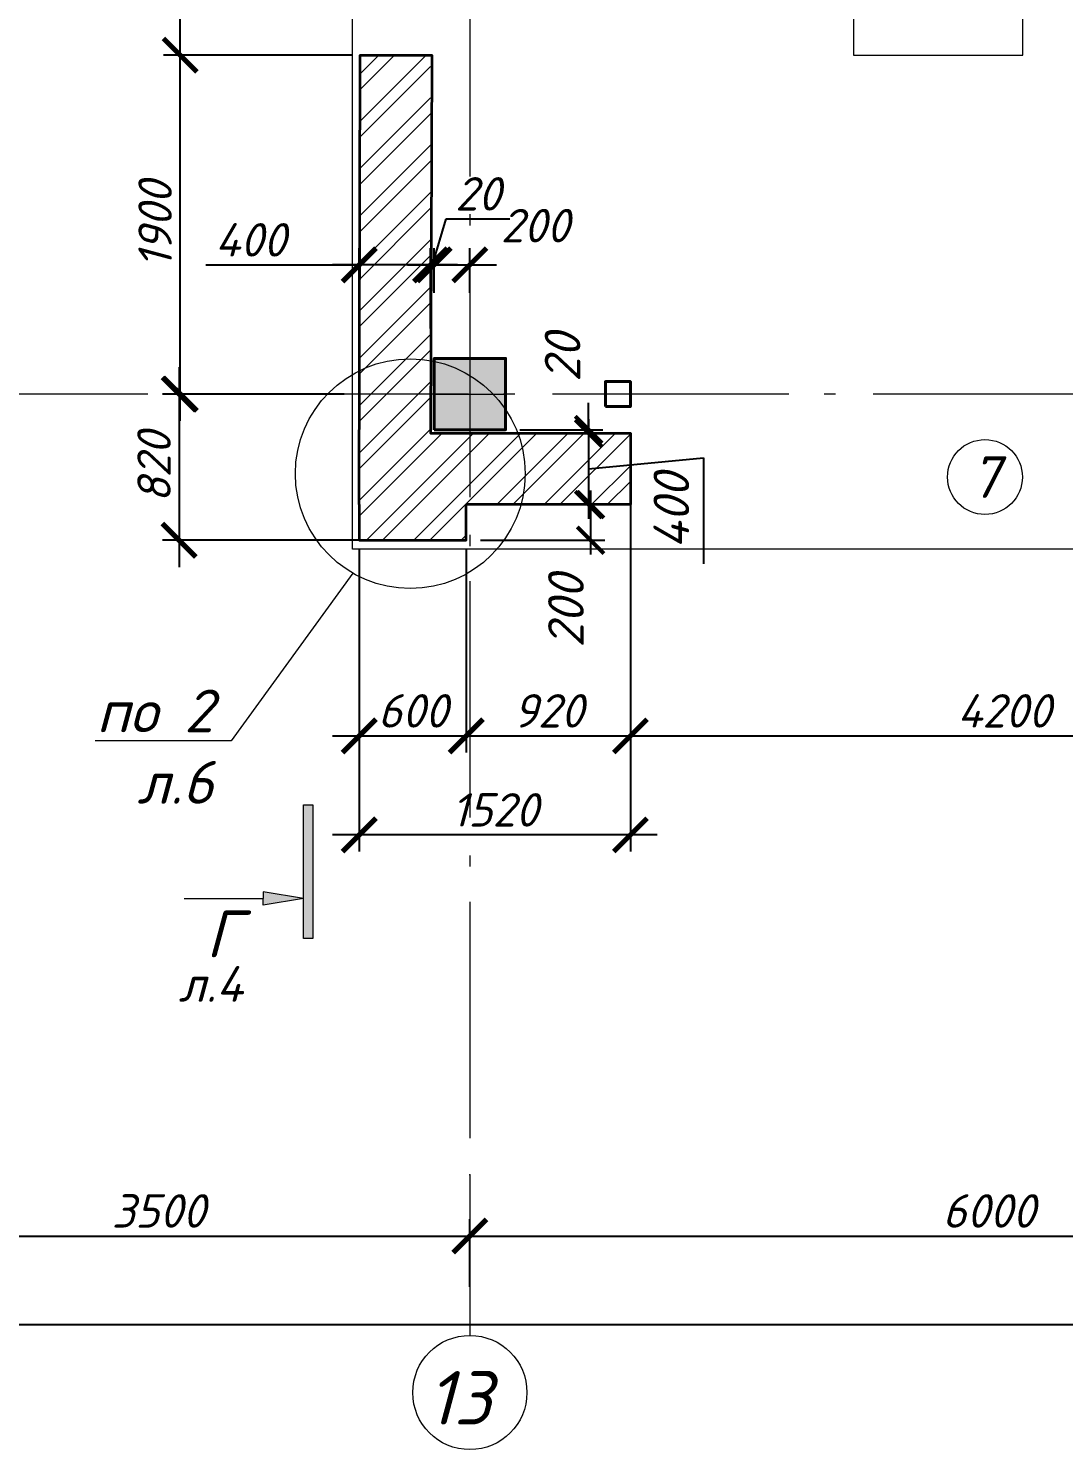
# Model space of a CAD drawing. Header units: millimetres. Extents: x -82276 to 69119, y 30132 to 86759.
# Drawn here: x 13905 to 19707, y 51538 to 59506 of the extents above; entities that cross this region are included whole.
import ezdxf
from ezdxf import colors
from ezdxf.entities.mleader import LeaderData, LeaderLine
from ezdxf.enums import TextEntityAlignment as Align
from ezdxf.math import Vec2, Vec3

# ---------------------------------------------------------------- set-up
doc = ezdxf.new("R2010")
doc.units = ezdxf.units.MM
doc.header["$MEASUREMENT"] = 0
doc.linetypes.add('Double Dashed', pattern=[1797.222233, 1325, -211.666656, 63.333344, -197.222233])
doc.layers.get('0').update_dxf_attribs({"lineweight": 5})
doc.layers.add('#Hatch', color=252, linetype='Continuous', lineweight=5, true_color=0x696969)
for name, color, linetype, lineweight in [('#Выноски', 150, 'Continuous', 15), ('#стены наруж', 12, 'Continuous', 35), ('колонны_Ном._пера__94', 252, 'Continuous', 5), ('колонны_Ном._пера__99', 7, 'Continuous', 40), ('оси_Ном._пера__96', 7, 'Continuous', 5), ('оси_Ном._пера__97', 7, 'Continuous', 5), ('размеры', 7, 'Continuous', 5), ('текст_Ном._пера__1', 7, 'Continuous', 0), ('чертеж', 7, 'Continuous', 5), ('чертеж_Ном._пера__97', 7, 'Continuous', 20)]:
    doc.layers.add(name, color=color, linetype=linetype, lineweight=lineweight)
doc.layers.add('колонны', color=7, linetype='Continuous')
doc.layers.add('оси', color=7, linetype='Continuous')
doc.styles.get("Standard").update_dxf_attribs({"font": 'isocpeui.ttf'})
doc.styles.add('STEP PR', font='isocpeui.ttf')
doc.styles.add('СГЕНЕРИР_СТИЛЬ_2', font='gost_2_304-81_type.ttf')
doc.dimstyles.new('SPDS', dxfattribs={"dimscale": 50, "dimtxt": 2.5, "dimasz": 2.5, "dimexe": 1.25, "dimexo": 0.625, "dimtad": 1, "dimdec": 0, "dimrnd": 0.001, "dimtxsty": 'STEP PR', "dimblk": 'ARCHTICK', "dimcen": 2.5, "dimdle": 2, "dimclrd": 256, "dimclre": 256, "dimclrt": 7, "dimadec": 0, "dimazin": 2, "dimtfac": 0.75, "dimtdec": 0, "dimtmove": 1, "dimatfit": 3, "dimfxl": 1, "dimtolj": 1, "dimarcsym": 1})
doc.dimstyles.new('STEP', dxfattribs={"dimtxt": 200, "dimasz": 150, "dimexe": 80, "dimexo": 80, "dimgap": 80, "dimtad": 1, "dimdec": 0, "dimzin": 0, "dimdsep": 46, "dimtxsty": 'Standard', "dimblk": 'ARCHTICK', "dimcen": 150, "dimdle": 80, "dimadec": 0, "dimazin": 0, "dimtfac": 1, "dimtdec": 0, "dimtofl": 0, "dimtmove": 1, "dimatfit": 3, "dimfxl": 1, "dimtolj": 1, "dimtzin": 0, "dimarcsym": 0})

# ---------------------------------------------------------------- blocks, each defined once
blk = doc.blocks.new('_ArchTick')
at = {"color": 0, "linetype": 'ByBlock', "const_width": 0.15}
blk.add_lwpolyline([(-0.5, -0.5), (0.5, 0.5)], dxfattribs=at)
blk = doc.blocks.new('*D15')
at = {"layer": 'Defpoints', "color": 0, "transparency": 16777216}
for p in [(-45271, 53288), (22379, 52483.7), (22379, 52239.2)]:
    blk.add_point(p, dxfattribs=at)
at = {"layer": 'размеры', "lineweight": -2, "transparency": 16777216}
for p, q in [((-45271, 53241.2), (-45271, 52145.4)), ((22379, 52436.9), (22379, 52145.4)), ((-45421, 52239.2), (22529, 52239.2))]:
    blk.add_line(p, q, dxfattribs=at)
at = {"layer": 'размеры', "lineweight": -2, "transparency": 16777216, "xscale": 187.5, "yscale": 187.5, "zscale": 187.5, "rotation": 180}
blk.add_blockref('_ArchTick', (-45271, 52239.2), dxfattribs=at)
at = {"layer": 'размеры', "lineweight": -2, "transparency": 16777216, "xscale": 187.5, "yscale": 187.5, "zscale": 187.5}
blk.add_blockref('_ArchTick', (22379, 52239.2), dxfattribs=at)
at = {"layer": 'размеры', "color": 7, "transparency": 16777216, "insert": (-11924.9, 52381), "char_height": 187.5, "attachment_point": 5, "style": 'STEP PR'}
blk.add_mtext('\\A1;67650', dxfattribs=at)
blk = doc.blocks.new('*D28')
at = {"layer": 'Defpoints', "color": 0, "transparency": 16777216}
for p in [(16379, 52735.2), (16379, 52483.7), (12879, 52403.7)]:
    blk.add_point(p, dxfattribs=at)
at = {"layer": 'размеры', "lineweight": -2, "transparency": 16777216}
for p, q in [((12879, 52450.6), (12879, 52828.9)), ((16379, 52530.6), (16379, 52828.9)), ((12729, 52735.2), (16529, 52735.2))]:
    blk.add_line(p, q, dxfattribs=at)
at = {"layer": 'размеры', "lineweight": -2, "transparency": 16777216, "xscale": 187.5, "yscale": 187.5, "zscale": 187.5, "rotation": 180}
blk.add_blockref('_ArchTick', (12879, 52735.2), dxfattribs=at)
at = {"layer": 'размеры', "lineweight": -2, "transparency": 16777216, "xscale": 187.5, "yscale": 187.5, "zscale": 187.5}
blk.add_blockref('_ArchTick', (16379, 52735.2), dxfattribs=at)
at = {"layer": 'размеры', "color": 7, "transparency": 16777216, "insert": (14633.7, 52875.8), "char_height": 187.5, "attachment_point": 5, "style": 'STEP PR'}
blk.add_mtext('\\A1;3500', dxfattribs=at)
blk = doc.blocks.new('*D29')
at = {"layer": 'Defpoints', "color": 0, "transparency": 16777216}
for p in [(22379, 52735.2), (16379, 52403.7), (22379, 52403.7)]:
    blk.add_point(p, dxfattribs=at)
at = {"layer": 'размеры', "lineweight": -2, "transparency": 16777216}
for p, q in [((16379, 52450.6), (16379, 52828.9)), ((22379, 52450.6), (22379, 52828.9)), ((16229, 52735.2), (22529, 52735.2))]:
    blk.add_line(p, q, dxfattribs=at)
at = {"layer": 'размеры', "lineweight": -2, "transparency": 16777216, "xscale": 187.5, "yscale": 187.5, "zscale": 187.5, "rotation": 180}
blk.add_blockref('_ArchTick', (16379, 52735.2), dxfattribs=at)
at = {"layer": 'размеры', "lineweight": -2, "transparency": 16777216, "xscale": 187.5, "yscale": 187.5, "zscale": 187.5}
blk.add_blockref('_ArchTick', (22379, 52735.2), dxfattribs=at)
at = {"layer": 'размеры', "color": 7, "transparency": 16777216, "insert": (19288.1, 52875.8), "char_height": 187.5, "attachment_point": 5, "style": 'STEP PR'}
blk.add_mtext('\\A1;6000', dxfattribs=at)
blk = doc.blocks.new('*D40')
at = {"layer": 'Defpoints', "color": 0, "transparency": 16777216}
for p in [(17279, 57075.7), (21479, 57075.7), (21479, 55539.1)]:
    blk.add_point(p, dxfattribs=at)
at = {"layer": 'размеры', "lineweight": -2, "transparency": 16777216}
for p, q in [((17279, 57028.8), (17279, 55445.3)), ((21479, 57028.8), (21479, 55445.3)), ((17129, 55539.1), (21629, 55539.1))]:
    blk.add_line(p, q, dxfattribs=at)
at = {"layer": 'размеры', "lineweight": -2, "transparency": 16777216, "xscale": 187.5, "yscale": 187.5, "zscale": 187.5, "rotation": 180}
blk.add_blockref('_ArchTick', (17279, 55539.1), dxfattribs=at)
at = {"layer": 'размеры', "lineweight": -2, "transparency": 16777216, "xscale": 187.5, "yscale": 187.5, "zscale": 187.5}
blk.add_blockref('_ArchTick', (21479, 55539.1), dxfattribs=at)
at = {"layer": 'размеры', "color": 7, "transparency": 16777216, "insert": (19374, 55679.7), "char_height": 187.5, "attachment_point": 5, "style": 'STEP PR'}
blk.add_mtext('\\A1;4200', dxfattribs=at)
blk = doc.blocks.new('*D46')
at = {"layer": 'Defpoints', "color": 0, "transparency": 16777216}
for p in [(14755.2, 60375.5), (15865, 60375.5), (15765, 59355.5)]:
    blk.add_point(p, dxfattribs=at)
at = {"layer": 'размеры', "lineweight": -2, "transparency": 16777216}
for p, q in [((14755.2, 59205.5), (14755.2, 60525.5)), ((15818.2, 60375.5), (14661.5, 60375.5)), ((15718.2, 59355.5), (14661.5, 59355.5))]:
    blk.add_line(p, q, dxfattribs=at)
at = {"layer": 'размеры', "lineweight": -2, "transparency": 16777216, "xscale": 187.5, "yscale": 187.5, "zscale": 187.5}
for p, rotation in [((14755.2, 60375.5), 90), ((14755.2, 59355.5), 270)]:
    blk.add_blockref('_ArchTick', p, dxfattribs=dict(at, rotation=rotation))
at = {"layer": 'размеры', "color": 7, "transparency": 16777216, "insert": (14614.6, 59865.5), "char_height": 187.5, "attachment_point": 5, "rotation": 90, "style": 'STEP PR'}
blk.add_mtext('\\A1;1020', dxfattribs=at)
blk = doc.blocks.new('Колонна_15_1', base_point=(22379, 71855.7))
at = {"layer": 'колонны_Ном._пера__94', "linetype": 'Continuous'}
blk.add_hatch(color=256, dxfattribs=at).paths.add_polyline_path([(22179, 71646.7), (22579, 71646.7), (22579, 72046.7), (22179, 72046.7)])
at = {"layer": 'колонны_Ном._пера__94', "color": 253, "lineweight": 5, "true_color": 0xa3a3a3}
for points in [[(22379, 72046.7), (22379, 71646.7)], [(22179, 71846.7), (22579, 71846.7)]]:
    blk.add_lwpolyline(points, dxfattribs=at)
at = {"layer": 'колонны_Ном._пера__99', "linetype": 'Continuous', "flags": 128}
blk.add_lwpolyline([(22179, 71646.7), (22579, 71646.7), (22579, 72046.7), (22179, 72046.7)], close=True, dxfattribs=at)
blk = doc.blocks.new('*D60')
at = {"layer": 'Defpoints', "color": 0, "transparency": 16777216}
for p in [(14755.2, 59355.5), (15765, 59355.5), (15618.8, 57455.7)]:
    blk.add_point(p, dxfattribs=at)
at = {"layer": 'размеры', "lineweight": -2, "transparency": 16777216}
for p, q in [((14755.2, 57305.7), (14755.2, 59505.5)), ((15718.2, 59355.5), (14661.5, 59355.5)), ((15572, 57455.7), (14661.5, 57455.7))]:
    blk.add_line(p, q, dxfattribs=at)
at = {"layer": 'размеры', "lineweight": -2, "transparency": 16777216, "xscale": 187.5, "yscale": 187.5, "zscale": 187.5}
for p, rotation in [((14755.2, 59355.5), 90), ((14755.2, 57455.7), 270)]:
    blk.add_blockref('_ArchTick', p, dxfattribs=dict(at, rotation=rotation))
at = {"layer": 'размеры', "color": 7, "transparency": 16777216, "insert": (14614.6, 58405.6), "char_height": 187.5, "attachment_point": 5, "rotation": 90, "style": 'STEP PR'}
blk.add_mtext('\\A1;1900', dxfattribs=at)
blk = doc.blocks.new('*D65')
at = {"layer": 'Defpoints', "color": 0, "transparency": 16777216}
for p in [(15720.8, 57455.7), (14749.2, 56635.7), (16359, 56635.7)]:
    blk.add_point(p, dxfattribs=at)
at = {"layer": 'размеры', "lineweight": -2, "transparency": 16777216}
for p, q in [((14749.2, 57605.7), (14749.2, 56485.7)), ((15673.9, 57455.7), (14655.4, 57455.7)), ((16312.1, 56635.7), (14655.4, 56635.7))]:
    blk.add_line(p, q, dxfattribs=at)
at = {"layer": 'размеры', "lineweight": -2, "transparency": 16777216, "xscale": 187.5, "yscale": 187.5, "zscale": 187.5}
for p, rotation in [((14749.2, 57455.7), 90), ((14749.2, 56635.7), 270)]:
    blk.add_blockref('_ArchTick', p, dxfattribs=dict(at, rotation=rotation))
at = {"layer": 'размеры', "color": 7, "transparency": 16777216, "insert": (14608.6, 57045.7), "char_height": 187.5, "attachment_point": 5, "rotation": 90, "style": 'STEP PR'}
blk.add_mtext('\\A1;820', dxfattribs=at)
blk = doc.blocks.new('Стандартный маркер сетки_17')
at = {"layer": 'оси_Ном._пера__96', "linetype": 'Double Dashed'}
for p, q in [((900, 0), (20403.4, 0)), ((20403.4, 0), (21303.4, 0))]:
    blk.add_line(p, q, dxfattribs=at)
blk.add_point((20403.4, 0), dxfattribs=at)
blk.add_point((20403.4, 0), dxfattribs=at)
at = {"layer": 'оси_Ном._пера__97', "linetype": 'Continuous'}
blk.add_circle((21623.4, 0), 320, dxfattribs=at)
at = {"layer": 'оси_Ном._пера__96', "style": 'СГЕНЕРИР_СТИЛЬ_2'}
blk.add_attdef('AC_MarkerText_1', text='', height=350, rotation=90, dxfattribs=at).set_placement((21973.1, -122.2), align=Align.BOTTOM_LEFT)
blk = doc.blocks.new('*D130')
at = {"layer": 'Defpoints', "color": 0, "transparency": 16777216}
for p in [(17279, 57075.7), (15759, 56635.7), (15759, 54983.8)]:
    blk.add_point(p, dxfattribs=at)
at = {"layer": 'размеры', "lineweight": -2, "transparency": 16777216}
for p, q in [((17279, 57028.8), (17279, 54890.1)), ((15759, 56588.8), (15759, 54890.1)), ((17429, 54983.8), (15609, 54983.8))]:
    blk.add_line(p, q, dxfattribs=at)
at = {"layer": 'размеры', "lineweight": -2, "transparency": 16777216, "xscale": 187.5, "yscale": 187.5, "zscale": 187.5, "rotation": 180}
blk.add_blockref('_ArchTick', (15759, 54983.8), dxfattribs=at)
at = {"layer": 'размеры', "lineweight": -2, "transparency": 16777216, "xscale": 187.5, "yscale": 187.5, "zscale": 187.5}
blk.add_blockref('_ArchTick', (17279, 54983.8), dxfattribs=at)
at = {"layer": 'размеры', "color": 7, "transparency": 16777216, "insert": (16519, 55124.5), "char_height": 187.5, "attachment_point": 5, "style": 'STEP PR'}
blk.add_mtext('\\A1;1520', dxfattribs=at)
blk = doc.blocks.new('*D134')
at = {"layer": 'Defpoints', "color": 0, "transparency": 16777216}
for p in [(15759, 58179.9), (15759, 57776.2), (16159, 57776.2)]:
    blk.add_point(p, dxfattribs=at)
at = {"layer": 'размеры', "lineweight": -2, "transparency": 16777216}
for p, q in [((15759, 57823.1), (15759, 58273.7)), ((16159, 57823.1), (16159, 58273.7)), ((14898.9, 58179.9), (15759, 58179.9)), ((16309, 58179.9), (15609, 58179.9))]:
    blk.add_line(p, q, dxfattribs=at)
at = {"layer": 'размеры', "lineweight": -2, "transparency": 16777216, "xscale": 187.5, "yscale": 187.5, "zscale": 187.5, "rotation": 180}
blk.add_blockref('_ArchTick', (15759, 58179.9), dxfattribs=at)
at = {"layer": 'размеры', "lineweight": -2, "transparency": 16777216, "xscale": 187.5, "yscale": 187.5, "zscale": 187.5}
blk.add_blockref('_ArchTick', (16159, 58179.9), dxfattribs=at)
at = {"layer": 'размеры', "color": 7, "transparency": 16777216, "insert": (15149.5, 58320.5), "char_height": 187.5, "attachment_point": 5, "style": 'STEP PR'}
blk.add_mtext('\\A1;400', dxfattribs=at)
blk = doc.blocks.new('*D135')
at = {"layer": 'Defpoints', "color": 0, "transparency": 16777216}
for p in [(16379, 58179.9), (16179, 57976.2), (16379, 57976.2)]:
    blk.add_point(p, dxfattribs=at)
at = {"layer": 'размеры', "lineweight": -2, "transparency": 16777216}
for p, q in [((16179, 58023.1), (16179, 58273.7)), ((16379, 58023.1), (16379, 58273.7)), ((16029, 58179.9), (16529, 58179.9))]:
    blk.add_line(p, q, dxfattribs=at)
at = {"layer": 'размеры', "lineweight": -2, "transparency": 16777216, "xscale": 187.5, "yscale": 187.5, "zscale": 187.5, "rotation": 180}
blk.add_blockref('_ArchTick', (16179, 58179.9), dxfattribs=at)
at = {"layer": 'размеры', "lineweight": -2, "transparency": 16777216, "xscale": 187.5, "yscale": 187.5, "zscale": 187.5}
blk.add_blockref('_ArchTick', (16379, 58179.9), dxfattribs=at)
at = {"layer": 'размеры', "color": 7, "transparency": 16777216, "insert": (16744.6, 58400.2), "char_height": 187.5, "attachment_point": 5, "style": 'STEP PR'}
blk.add_mtext('\\A1;200', dxfattribs=at)
blk = doc.blocks.new('*D278')
at = {"layer": 'Defpoints', "color": 0, "transparency": 16777216}
for p in [(16179, 58179.9), (16179, 57976.2), (16159, 57776.2)]:
    blk.add_point(p, dxfattribs=at)
at = {"layer": 'размеры', "lineweight": -2, "transparency": 16777216}
for p, q in [((16169, 58179.9), (16246.3, 58437.7)), ((16246.3, 58437.7), (16602.4, 58437.7)), ((16159, 57823.1), (16159, 58273.7)), ((16179, 58023.1), (16179, 58273.7)), ((16159, 58179.9), (15971.5, 58179.9)), ((16159, 58179.9), (16179, 58179.9)), ((16159, 58179.9), (16179, 58179.9)), ((16179, 58179.9), (16366.5, 58179.9))]:
    blk.add_line(p, q, dxfattribs=at)
at = {"layer": 'размеры', "lineweight": -2, "transparency": 16777216, "xscale": 187.5, "yscale": 187.5, "zscale": 187.5}
blk.add_blockref('_ArchTick', (16159, 58179.9), dxfattribs=at)
at = {"layer": 'размеры', "lineweight": -2, "transparency": 16777216, "xscale": 187.5, "yscale": 187.5, "zscale": 187.5, "rotation": 180}
blk.add_blockref('_ArchTick', (16179, 58179.9), dxfattribs=at)
at = {"layer": 'размеры', "color": 7, "transparency": 16777216, "insert": (16424.4, 58578.4), "char_height": 187.5, "attachment_point": 5, "style": 'STEP PR'}
blk.add_mtext('\\A1;20', dxfattribs=at)
blk = doc.blocks.new('*D279')
at = {"layer": 'Defpoints', "color": 0, "transparency": 16777216}
for p in [(16579, 57255.7), (16579, 57235.7), (17044.8, 57235.7)]:
    blk.add_point(p, dxfattribs=at)
at = {"layer": 'размеры', "color": 0, "lineweight": -2, "transparency": 16777216}
for p, q in [((17044.8, 57255.7), (17044.8, 57405.7)), ((16659, 57255.7), (17124.8, 57255.7)), ((16659, 57235.7), (17124.8, 57235.7)), ((17044.8, 57235.7), (17044.8, 57085.7))]:
    blk.add_line(p, q, dxfattribs=at)
at = {"layer": 'размеры', "color": 0, "lineweight": -2, "transparency": 16777216, "xscale": 150, "yscale": 150, "zscale": 150}
for p, rotation in [((17044.8, 57255.7), 270), ((17044.8, 57235.7), 90)]:
    blk.add_blockref('_ArchTick', p, dxfattribs=dict(at, rotation=rotation))
at = {"layer": 'размеры', "color": 0, "transparency": 16777216, "insert": (16898.5, 57660.3), "char_height": 200, "attachment_point": 5, "rotation": 90}
blk.add_mtext('\\A1;20', dxfattribs=at)
blk = doc.blocks.new('*D280')
at = {"layer": 'Defpoints', "color": 0, "transparency": 16777216}
for p in [(16568, 57235.7), (16359, 56835.7), (17044.6, 56835.7)]:
    blk.add_point(p, dxfattribs=at)
at = {"layer": 'размеры', "color": 0, "lineweight": -2, "transparency": 16777216}
for p, q in [((17044.6, 57315.7), (17044.6, 56755.7)), ((16648, 57235.7), (17124.6, 57235.7)), ((17044.6, 57035.7), (17688.4, 57098)), ((17688.4, 57098), (17688.4, 56503.3)), ((16439, 56835.7), (17124.6, 56835.7))]:
    blk.add_line(p, q, dxfattribs=at)
at = {"layer": 'размеры', "color": 0, "lineweight": -2, "transparency": 16777216, "xscale": 150, "yscale": 150, "zscale": 150}
for p, rotation in [((17044.6, 57235.7), 90), ((17044.6, 56835.7), 270)]:
    blk.add_blockref('_ArchTick', p, dxfattribs=dict(at, rotation=rotation))
at = {"layer": 'размеры', "color": 0, "transparency": 16777216, "insert": (17508.4, 56800.6), "char_height": 200, "attachment_point": 5, "rotation": 90}
blk.add_mtext('\\A1;400', dxfattribs=at)
blk = doc.blocks.new('*D281')
at = {"layer": 'Defpoints', "color": 0, "transparency": 16777216}
for p in [(16359, 56835.7), (16359, 56635.7), (17055.5, 56635.7)]:
    blk.add_point(p, dxfattribs=at)
at = {"layer": 'размеры', "color": 0, "lineweight": -2, "transparency": 16777216}
for p, q in [((17055.5, 56915.7), (17055.5, 56555.7)), ((16439, 56835.7), (17135.5, 56835.7)), ((16439, 56635.7), (17135.5, 56635.7))]:
    blk.add_line(p, q, dxfattribs=at)
at = {"layer": 'размеры', "color": 0, "lineweight": -2, "transparency": 16777216, "xscale": 150, "yscale": 150, "zscale": 150}
for p, rotation in [((17055.5, 56835.7), 90), ((17055.5, 56635.7), 270)]:
    blk.add_blockref('_ArchTick', p, dxfattribs=dict(at, rotation=rotation))
at = {"layer": 'размеры', "color": 0, "transparency": 16777216, "insert": (16917.7, 56239.1), "char_height": 200, "attachment_point": 5, "rotation": 90}
blk.add_mtext('\\A1;200', dxfattribs=at)
blk = doc.blocks.new('_None')
blk = doc.blocks.new('*U269')
at = {"color": 0, "linetype": 'ByBlock', "lineweight": -2}
blk.add_circle((0, 0), 6, dxfattribs=at)
blk.add_attdef('Узел', text='', height=4, dxfattribs=at).set_placement((0, 0), align=Align.MIDDLE_CENTER)
blk = doc.blocks.new('*D286')
at = {"layer": 'Defpoints', "color": 0, "transparency": 16777216}
for p in [(15759, 56635.7), (16359, 56635.7), (16359, 55539.1)]:
    blk.add_point(p, dxfattribs=at)
at = {"layer": 'размеры', "lineweight": -2, "transparency": 16777216}
for p, q in [((15759, 56588.8), (15759, 55445.3)), ((16359, 56588.8), (16359, 55445.3)), ((15609, 55539.1), (16509, 55539.1))]:
    blk.add_line(p, q, dxfattribs=at)
at = {"layer": 'размеры', "lineweight": -2, "transparency": 16777216, "xscale": 187.5, "yscale": 187.5, "zscale": 187.5, "rotation": 180}
blk.add_blockref('_ArchTick', (15759, 55539.1), dxfattribs=at)
at = {"layer": 'размеры', "lineweight": -2, "transparency": 16777216, "xscale": 187.5, "yscale": 187.5, "zscale": 187.5}
blk.add_blockref('_ArchTick', (16359, 55539.1), dxfattribs=at)
at = {"layer": 'размеры', "color": 7, "transparency": 16777216, "insert": (16059, 55679.7), "char_height": 187.5, "attachment_point": 5, "style": 'STEP PR'}
blk.add_mtext('\\A1;600', dxfattribs=at)
blk = doc.blocks.new('*D287')
at = {"layer": 'Defpoints', "color": 0, "transparency": 16777216}
for p in [(17279, 56835.7), (16359, 56635.7), (17279, 55539.1)]:
    blk.add_point(p, dxfattribs=at)
at = {"layer": 'размеры', "lineweight": -2, "transparency": 16777216}
for p, q in [((17279, 56788.8), (17279, 55445.3)), ((16359, 56588.8), (16359, 55445.3)), ((16209, 55539.1), (17429, 55539.1))]:
    blk.add_line(p, q, dxfattribs=at)
at = {"layer": 'размеры', "lineweight": -2, "transparency": 16777216, "xscale": 187.5, "yscale": 187.5, "zscale": 187.5, "rotation": 180}
blk.add_blockref('_ArchTick', (16359, 55539.1), dxfattribs=at)
at = {"layer": 'размеры', "lineweight": -2, "transparency": 16777216, "xscale": 187.5, "yscale": 187.5, "zscale": 187.5}
blk.add_blockref('_ArchTick', (17279, 55539.1), dxfattribs=at)
at = {"layer": 'размеры', "color": 7, "transparency": 16777216, "insert": (16819, 55679.7), "char_height": 187.5, "attachment_point": 5, "style": 'STEP PR'}
blk.add_mtext('\\A1;920', dxfattribs=at)
blk = doc.blocks.new('*U368')
at = {"linetype": 'ByBlock', "ltscale": 100}
h = blk.add_hatch(color=256, dxfattribs=at)
h.dxf.hatch_style = 1
h.paths.add_polyline_path([(-35, -1000), (35, -1000), (35, 0), (-35, 0)])
h = blk.add_hatch(color=256, dxfattribs=at)
h.dxf.hatch_style = 1
h.paths.add_polyline_path([(-335, -750), (-335, -700), (-335, -650), (-35, -700)])
for p, q in [((-35, -1000), (-35, 0)), ((-35, 0), (35, 0)), ((35, 0), (35, -1000)), ((-35, -700), (-335, -650)), ((-335, -650), (-335, -700)), ((-335, -750), (-335, -700)), ((-35, -700), (-335, -750)), ((35, -1000), (-35, -1000))]:
    blk.add_line(p, q, dxfattribs=at)
at = {"linetype": 'ByBlock', "ltscale": 100, "extrusion": (0, -1, 0), "elevation": 700}
blk.add_lwpolyline([(-925, 0), (-335, 0)], dxfattribs=at)
at = {"ltscale": 100, "style": 'STEP PR'}
blk.add_attdef('Nv', text='', height=350, dxfattribs=at).set_placement((-503, -1140), align=Align.RIGHT)

msp = doc.modelspace()

# ---------------------------------------------------------------- hatches: boundary and pattern name
at = {"layer": '#Hatch'}
h = msp.add_hatch(dxfattribs=at)
h.set_pattern_fill('ANSI32', color=256, scale=500)
h.paths.add_polyline_path([(16159, 59355.7), (15759, 59355.7), (15833.9, 59356.6), (16095.9, 59355.7)])
h.paths.add_polyline_path([(15759, 56835.7), (15759, 56635.7), (16361, 56635.7), (16361, 56835.7), (16379, 56835.7), (16379, 57235.7), (16159, 57235.7), (16159, 59355.7), (15759, 59355.7)])
h.paths.add_polyline_path([(17279, 56835.7), (17279, 57235.7), (16379, 57235.7), (16379, 56835.7)])

# ---------------------------------------------------------------- linework, layer by layer
at = {"layer": '#Выноски'}
msp.add_circle((16045.1, 57009.2), 644.1, dxfattribs=at)
at = {"layer": '#стены наруж'}
for points in [[(15759, 56835.7), (15765, 59355.5), (16165, 59355.5), (16159, 57235.7), (17279, 57235.7), (17279, 56835.7), (16359, 56835.7)], [(15759, 56835.7), (15759, 56835.7), (15759, 56635.7), (16359, 56635.7), (16359, 56835.7), (16359, 56835.7)]]:
    msp.add_lwpolyline(points, dxfattribs=at)
at = {"layer": 'колонны_Ном._пера__99', "linetype": 'Continuous', "flags": 128}
msp.add_lwpolyline([(17139, 57385.7), (17279, 57385.7), (17279, 57525.7), (17139, 57525.7)], close=True, dxfattribs=at)
at = {"layer": 'оси_Ном._пера__96', "linetype": 'Double Dashed'}
msp.add_line((25356.7, 57455.7), (-47112.2, 57455.7), dxfattribs=at)
at = {"layer": 'чертеж', "color": 5, "lineweight": 0}
msp.add_lwpolyline([(-14921, 69540.5), (-14921, 72504.6), (23029, 72505.9), (23029, 56585.7), (15720.8, 56585.7), (15720.6, 62655.7), (-14921, 62655.7), (-14921, 69540.5)], dxfattribs=at)
at = {"layer": 'чертеж_Ном._пера__97', "linetype": 'Continuous', "lineweight": 0, "flags": 128}
msp.add_lwpolyline([(18529, 59355.7), (19479, 59355.7), (19479, 63355.7), (18529, 63355.7)], close=True, dxfattribs=at)

# ---------------------------------------------------------------- block references
at = {"layer": '#Выноски', "xscale": 0.75, "yscale": 0.75, "zscale": 0.75}
msp.add_blockref('*U368', (15472.1, 55153.1), dxfattribs=at).add_auto_attribs({'Nv': 'Г'})
at = {"layer": 'колонны'}
msp.add_blockref('Колонна_15_1', (16379, 57464.6), dxfattribs=at)
at = {"layer": 'оси', "color": 251, "lineweight": 5}
ref = msp.add_blockref('Стандартный маркер сетки_17', (16379, 73481.1), dxfattribs=dict(at, zscale=1000, rotation=270))
ref.add_attrib('AC_MarkerText_1', '13', dxfattribs={"color": 7, "linetype": 'Continuous', "lineweight": 13, "height": 300, "rotation": 360}).set_placement((16138.1, 51587.8), align=Align.BOTTOM_LEFT)
at = {"layer": 'размеры'}
ref = msp.add_blockref('*U269', (19266.4, 56990.4), dxfattribs=dict(at, xscale=35, yscale=35, zscale=35))
ref.add_attrib('Узел', '7', dxfattribs={"layer": '0', "color": 0, "linetype": 'ByBlock', "lineweight": -2, "height": 233.3}).set_placement((19266.4, 56990.4), align=Align.MIDDLE_CENTER)

# ---------------------------------------------------------------- texts
at = {"layer": 'текст_Ном._пера__1', "linetype": 'Continuous', "insert": (14745.6, 54048.5), "char_height": 200, "attachment_point": 7, "style": 'STEP PR'}
msp.add_mtext('\\A1;л.4', dxfattribs=at)

# ---------------------------------------------------------------- dimensions: what is measured, and where the dimension line sits
at = {"layer": 'размеры'}
for base, p1, p2, override, picture, middle in [((14755.2, 60375.5), (15765, 59355.5), (15865, 60375.5), {"dimscale": 75, "dimtxsty": 'STEP PR'}, '*D46', (14755.2, 59865.5)), ((14749.2, 56635.7), (15720.8, 57455.7), (16359, 56635.7), {"dimscale": 75}, '*D65', (14749.2, 57045.7))]:
    dim = msp.add_linear_dim(base=base, p1=p1, p2=p2, angle=90, dimstyle='SPDS', override=override, dxfattribs=at)
    dim.commit()
    dim.dimension.update_dxf_attribs({"geometry": picture, "text_midpoint": middle, "dimtype": 160})
dim = msp.add_linear_dim(base=(14755.2, 59355.5), p1=(15618.8, 57455.7), p2=(15765, 59355.5), angle=90, dimstyle='SPDS', override={"dimscale": 75, "dimtxsty": 'STEP PR'}, dxfattribs=at)
dim.commit()
dim.dimension.update_dxf_attribs({"geometry": '*D60', "text_midpoint": (14614.6, 58405.6)})
for base, p1, p2, picture, middle in [((16179, 58179.9), (16159, 57776.2), (16179, 57976.2), '*D278', (16293.2, 58578.4)), ((15759, 54983.8), (17279, 57075.7), (15759, 56635.7), '*D130', (16519, 55124.5)), ((16359, 55539.1), (15759, 56635.7), (16359, 56635.7), '*D286', (16059, 55679.7))]:
    dim = msp.add_linear_dim(base=base, p1=p1, p2=p2, dimstyle='SPDS', override={"dimscale": 75}, dxfattribs=at)
    dim.commit()
    dim.dimension.update_dxf_attribs({"geometry": picture, "text_midpoint": middle})
for base, p1, p2, override, picture, middle in [((16379, 58179.9), (16179, 57976.2), (16379, 57976.2), {"dimscale": 75}, '*D135', (16744.6, 58259.6)), ((15759, 58179.9), (16159, 57776.2), (15759, 57776.2), {"dimscale": 75, "dimtxsty": 'STEP PR'}, '*D134', (15149.5, 58068.3)), ((21479, 55539.1), (17279, 57075.7), (21479, 57075.7), {"dimscale": 75}, '*D40', (19374, 55539.1)), ((22379, 52239.2), (-45271, 53288), (22379, 52483.7), {"dimscale": 75}, '*D15', (-11924.9, 52239.2)), ((16379, 52735.2), (12879, 52403.7), (16379, 52483.7), {"dimscale": 75, "dimtxsty": 'STEP PR'}, '*D28', (14633.7, 52735.2)), ((22379, 52735.2), (16379, 52403.7), (22379, 52403.7), {"dimscale": 75, "dimtxsty": 'STEP PR'}, '*D29', (19288.1, 52735.2))]:
    dim = msp.add_linear_dim(base=base, p1=p1, p2=p2, dimstyle='SPDS', override=override, dxfattribs=at)
    dim.commit()
    dim.dimension.update_dxf_attribs({"geometry": picture, "text_midpoint": middle, "dimtype": 160})
for base, p1, p2, picture, middle in [((17044.8, 57235.7), (16579, 57255.7), (16579, 57235.7), '*D279', (17078.5, 57660.3)), ((17044.6, 56835.7), (16568, 57235.7), (16359, 56835.7), '*D280', (17688.4, 57018)), ((17055.5, 56635.7), (16359, 56835.7), (16359, 56635.7), '*D281', (17097.7, 56239.1))]:
    dim = msp.add_linear_dim(base=base, p1=p1, p2=p2, angle=90, dimstyle='STEP', dxfattribs=at)
    dim.commit()
    dim.dimension.update_dxf_attribs({"geometry": picture, "text_midpoint": middle, "dimtype": 160})
at = {"layer": 'размеры', "color": 210}
dim = msp.add_linear_dim(base=(17279, 55539.1), p1=(16359, 56635.7), p2=(17279, 56835.7), dimstyle='SPDS', override={"dimscale": 75}, dxfattribs=at)
dim.commit()
dim.dimension.update_dxf_attribs({"geometry": '*D287', "text_midpoint": (16819, 55679.7)})

# ---------------------------------------------------------------- leaders
at = {"layer": '#Выноски'}
ml = msp.add_multileader_mtext('Standard', dxfattribs=at)
ml.set_content('\\A1;по 2\\Pл.6', color=256, style='STEP PR')
ml.set_leader_properties(color=256, linetype='ByLayer', lineweight=-1)
ml.set_arrow_properties(name='NONE')
ml.build(insert=Vec2(0, 0))
ml.multileader.update_dxf_attribs({"text_left_attachment_type": 6, "text_right_attachment_type": 6, "dogleg_length": 0, "arrow_head_size": 240})
ctx = ml.context
ctx.base_point, ctx.char_height, ctx.arrow_head_size, ctx.landing_gap_size, ctx.plane_origin = Vec3(14173.8, 55511.2), 240, 240, 100, Vec3(20658.6, 43408.3)
ctx.left_attachment, ctx.right_attachment, ctx.text_align_type = 6, 6, 2
notes = []
notes.append((ctx, [(1, (1, 1, 0), (15041.5, 55511.2), (-1, 0), 0, [(0, [(15722.6, 56451.7)], 0, [])])]))
ctx.mtext.insert, ctx.mtext.rotation, ctx.mtext.defined_height, ctx.mtext.alignment, ctx.mtext.flow_direction = Vec3(14941.5, 55799.2), 6.283185, 537.9, 3, 5
for ctx, leaders in notes:
    for number, flags, end, landing, length, lines in leaders:
        leader = LeaderData()
        leader.index, (leader.has_last_leader_line, leader.has_dogleg_vector, leader.attachment_direction) = number, flags
        leader.last_leader_point, leader.dogleg_vector, leader.dogleg_length = Vec3(end), Vec3(landing), length
        for number, points, colour, breaks in lines:
            line = LeaderLine()
            line.index, line.vertices, line.color, line.breaks = number, Vec3.list(points), colors.encode_raw_color(colour), breaks
            leader.lines.append(line)
        ctx.leaders.append(leader)

doc.saveas('drawing.dxf')
